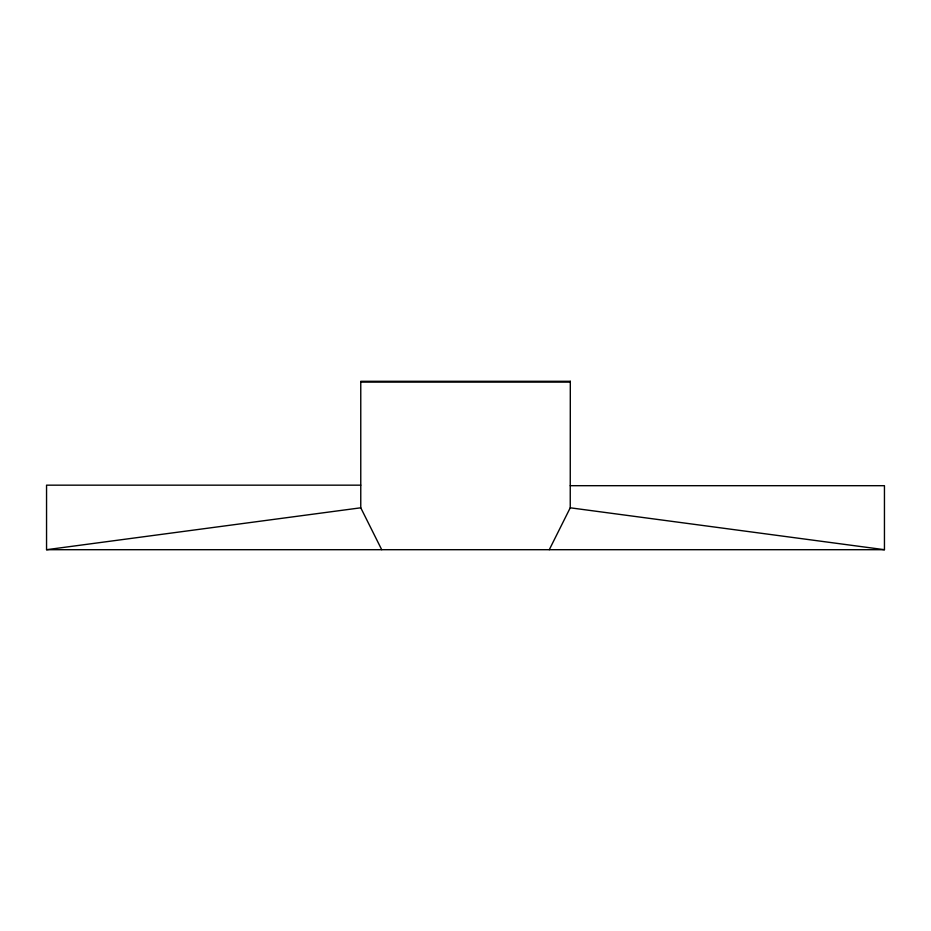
<?xml version="1.0" encoding="UTF-8"?>
<svg xmlns="http://www.w3.org/2000/svg" width="931" height="931" viewBox="0 0 931 931"><rect width="100%" height="100%" fill="white"/><g stroke="black" fill="none" stroke-linecap="round" stroke-linejoin="round"><path stroke-width="1.4" d="M381.71 549.697L360.763 507.802L360.763 381.303L570.307 381.303L570.296 382.117L360.763 382.117M549.29 549.697L570.238 507.802L570.307 381.303M360.763 485.167L46.55 485.167L46.55 549.697L360.763 507.802M570.238 485.691L884.45 485.691L884.45 549.697L46.55 549.697M570.238 507.802L884.45 549.697"/></g></svg>
